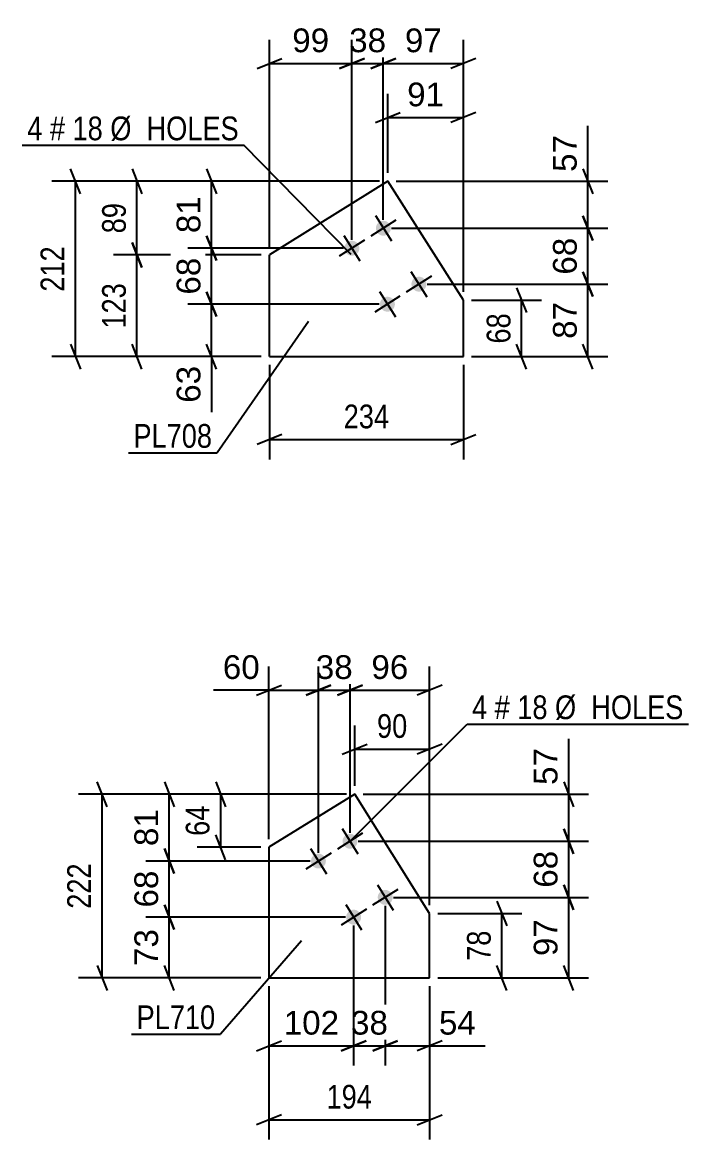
# Model space of a CAD drawing. Header units: millimetres. Extents: x 0 to 594, y 0 to 420.
# Drawn here: x 248.6 to 329, y 137.1 to 272 of the extents above; entities that cross this region are included whole.
import ezdxf

# ---------------------------------------------------------------- set-up
doc = ezdxf.new("R2010")
doc.units = ezdxf.units.MM
doc.styles.add('Arial', font='ARIAL.TTF', dxfattribs={"height": 0.2})
doc.styles.add('Arial Narrow', font='ARIALN.TTF', dxfattribs={"height": 0.2})

# ---------------------------------------------------------------- blocks, each defined once
blk = doc.blocks.new('Bolt-284936067-10442 - 10408')
at = {"linetype": 'Continuous'}
for points in [[(292.65, 246.37, -1), (291.68, 247.89, -1)], [(288.85, 243.96, -1), (287.88, 245.48, -1)], [(296.94, 239.62, -1), (295.97, 241.14, -1)], [(293.14, 237.2, -1), (292.17, 238.72, -1)]]:
    blk.add_hatch(color=1, dxfattribs=at).paths.add_polyline_path(points)
at = {"color": 1, "linetype": 'Continuous'}
for p, q in [((291.2, 248.65), (293.13, 245.61)), ((293.68, 248.09), (290.65, 246.16)), ((289.89, 245.68), (286.85, 243.75)), ((287.4, 246.24), (289.33, 243.2)), ((295.49, 241.9), (297.42, 238.86)), ((297.97, 241.34), (294.93, 239.41)), ((294.17, 238.93), (291.14, 237)), ((291.69, 239.48), (293.62, 236.44))]:
    blk.add_line(p, q, dxfattribs=at)
blk = doc.blocks.new('Part-284936067-10447 - 10408')
at = {"color": 2, "linetype": 'Continuous'}
for p, q in [((292.71, 252.8), (278.43, 243.9)), ((301.82, 238.45), (292.71, 252.8)), ((278.43, 231.63), (278.43, 243.9)), ((301.82, 231.63), (301.82, 238.45)), ((278.43, 231.63), (301.82, 231.63))]:
    blk.add_line(p, q, dxfattribs=at)
blk = doc.blocks.new('Bolt-284936067-10605 - 10599')
at = {"linetype": 'Continuous'}
for points in [[(288.62, 172.37, -1), (287.66, 173.89, -1)], [(284.81, 169.98, -1), (283.85, 171.5, -1)], [(292.87, 165.59, -1), (291.91, 167.12, -1)], [(289.06, 163.2, -1), (288.1, 164.73, -1)]]:
    blk.add_hatch(color=1, dxfattribs=at).paths.add_polyline_path(points)
at = {"color": 1, "linetype": 'Continuous'}
for p, q in [((289.66, 174.09), (286.62, 172.17)), ((287.18, 174.66), (289.1, 171.61)), ((285.85, 171.7), (282.8, 169.78)), ((283.37, 172.26), (285.29, 169.21)), ((293.92, 167.31), (290.87, 165.4)), ((291.44, 167.88), (293.35, 164.83)), ((290.11, 164.92), (287.06, 163.01)), ((287.62, 165.49), (289.54, 162.44))]:
    blk.add_line(p, q, dxfattribs=at)
blk = doc.blocks.new('Part-284936067-10610 - 10599')
at = {"color": 2, "linetype": 'Continuous'}
for p, q in [((288.71, 178.8), (278.36, 172.4)), ((297.75, 164.4), (288.71, 178.8)), ((278.36, 172.4), (278.36, 156.63)), ((297.75, 156.63), (297.75, 164.4)), ((278.36, 156.63), (297.75, 156.63))]:
    blk.add_line(p, q, dxfattribs=at)
blk = doc.blocks.new('StraightDimension-284936067-10548 - 10408')
at = {"color": 7, "linetype": 'Continuous'}
for p, q in [((308.25, 239.95), (309.45, 236.95)), ((302.82, 238.45), (311.25, 238.45)), ((308.85, 231.63), (308.85, 238.45)), ((309.45, 230.13), (308.25, 233.13)), ((302.82, 231.63), (311.25, 231.63))]:
    blk.add_line(p, q, dxfattribs=at)
at = {"color": 0}
blk.add_wipeout([(308.1, 237.47), (303.9, 237.47), (303.9, 232.61), (308.1, 232.61)], dxfattribs=at)
at = {"color": 3, "style": 'Arial Narrow'}
blk.add_text('68', height=2.863, rotation=90.0002, dxfattribs=at).set_placement((307.5, 233.21))
blk = doc.blocks.new('StraightDimension-284936067-10570 - 10408')
at = {"color": 7, "linetype": 'Continuous'}
for p, q in [((278.43, 230.63), (278.43, 219.23)), ((301.82, 230.63), (301.82, 219.23)), ((279.93, 222.23), (276.93, 221.03)), ((278.43, 221.63), (301.82, 221.63)), ((300.32, 221.03), (303.32, 222.23))]:
    blk.add_line(p, q, dxfattribs=at)
at = {"color": 0}
blk.add_wipeout([(293.47, 222.38), (293.47, 226.58), (286.78, 226.58), (286.78, 222.38)], dxfattribs=at)
at = {"color": 3, "style": 'Arial Narrow'}
blk.add_text('234', height=2.863, dxfattribs=at).set_placement((287.38, 222.98))
blk = doc.blocks.new('StraightDimension-284936067-10449 - 10408')
at = {"color": 7, "linetype": 'Continuous'}
for p, q in [((255.6, 251.3), (254.4, 254.3)), ((291.71, 252.8), (252.15, 252.8)), ((255, 231.63), (255, 252.8)), ((254.4, 233.13), (255.6, 230.13)), ((277.43, 231.63), (252.15, 231.63))]:
    blk.add_line(p, q, dxfattribs=at)
at = {"color": 0}
blk.add_wipeout([(254.25, 245.56), (250.05, 245.56), (250.05, 238.87), (254.25, 238.87)], dxfattribs=at)
at = {"color": 3, "style": 'Arial Narrow'}
blk.add_text('212', height=2.863, rotation=90.0002, dxfattribs=at).set_placement((253.65, 239.47))
blk = doc.blocks.new('StraightDimension-284936067-10563 - 10408')
at = {"color": 7, "linetype": 'Continuous'}
for p, q in [((261.83, 245.4), (263.03, 242.4)), ((277.43, 243.9), (259.58, 243.9)), ((262.43, 231.63), (262.43, 243.9)), ((263.03, 230.13), (261.83, 233.13)), ((277.43, 231.63), (259.58, 231.63))]:
    blk.add_line(p, q, dxfattribs=at)
at = {"color": 0}
blk.add_wipeout([(261.68, 241.11), (257.48, 241.11), (257.48, 234.42), (261.68, 234.42)], dxfattribs=at)
at = {"color": 3, "style": 'Arial Narrow'}
blk.add_text('123', height=2.863, rotation=90.0002, dxfattribs=at).set_placement((261.08, 235.02))
blk = doc.blocks.new('StraightDimension-284936067-10555 - 10408')
at = {"color": 7, "linetype": 'Continuous'}
for p, q in [((261.83, 254.3), (263.03, 251.3)), ((291.71, 252.8), (259.58, 252.8)), ((262.43, 243.9), (262.43, 252.8)), ((263.03, 242.4), (261.83, 245.4)), ((277.43, 243.9), (259.58, 243.9))]:
    blk.add_line(p, q, dxfattribs=at)
at = {"color": 0}
blk.add_wipeout([(261.68, 250.78), (257.48, 250.78), (257.48, 245.92), (261.68, 245.92)], dxfattribs=at)
at = {"color": 3, "style": 'Arial Narrow'}
blk.add_text('89', height=2.863, rotation=90.0002, dxfattribs=at).set_placement((261.08, 246.52))
blk = doc.blocks.new('StraightDimension-284936067-19871 - 10408')
at = {"color": 7, "linetype": 'Continuous'}
for p, q in [((292.16, 248.13), (292.16, 269.88)), ((301.82, 239.45), (301.82, 269.88)), ((290.66, 266.43), (293.66, 267.63)), ((303.32, 267.63), (300.32, 266.43)), ((292.16, 267.03), (301.82, 267.03))]:
    blk.add_line(p, q, dxfattribs=at)
at = {"color": 0}
blk.add_wipeout([(299.82, 267.78), (299.82, 271.98), (294.17, 271.98), (294.17, 267.78)], dxfattribs=at)
at = {"color": 3, "style": 'Arial'}
blk.add_text('97', height=2.865, dxfattribs=at).set_placement((294.77, 268.38))
blk = doc.blocks.new('StraightDimension-284936067-19872 - 10408')
at = {"color": 7, "linetype": 'Continuous'}
for p, q in [((288.37, 245.72), (288.37, 269.88)), ((292.16, 248.13), (292.16, 269.88)), ((286.87, 266.43), (289.87, 267.63)), ((293.66, 267.63), (290.66, 266.43)), ((288.37, 267.03), (292.16, 267.03))]:
    blk.add_line(p, q, dxfattribs=at)
at = {"color": 0}
blk.add_wipeout([(293.09, 267.78), (293.09, 271.98), (287.44, 271.98), (287.44, 267.78)], dxfattribs=at)
at = {"color": 3, "style": 'Arial'}
blk.add_text('38', height=2.865, dxfattribs=at).set_placement((288.04, 268.38))
blk = doc.blocks.new('StraightDimension-284936067-19873 - 10408')
at = {"color": 7, "linetype": 'Continuous'}
for p, q in [((278.43, 244.9), (278.43, 269.88)), ((288.37, 245.72), (288.37, 269.88)), ((276.93, 266.43), (279.93, 267.63)), ((289.87, 267.63), (286.87, 266.43)), ((278.43, 267.03), (288.37, 267.03))]:
    blk.add_line(p, q, dxfattribs=at)
at = {"color": 0}
blk.add_wipeout([(286.22, 267.78), (286.22, 271.98), (280.57, 271.98), (280.57, 267.78)], dxfattribs=at)
at = {"color": 3, "style": 'Arial'}
blk.add_text('99', height=2.865, dxfattribs=at).set_placement((281.17, 268.38))
blk = doc.blocks.new('StraightDimension-284936067-19902 - 10408')
at = {"color": 7, "linetype": 'Continuous'}
for p, q in [((292.71, 253.8), (292.71, 263.35)), ((301.82, 239.45), (301.82, 263.35)), ((291.21, 259.9), (294.21, 261.1)), ((292.71, 260.5), (301.82, 260.5)), ((303.32, 261.1), (300.32, 259.9))]:
    blk.add_line(p, q, dxfattribs=at)
at = {"color": 0}
blk.add_wipeout([(300.09, 261.25), (300.09, 265.45), (294.44, 265.45), (294.44, 261.25)], dxfattribs=at)
at = {"color": 3, "style": 'Arial'}
blk.add_text('91', height=2.865, dxfattribs=at).set_placement((295.04, 261.85))
blk = doc.blocks.new('StraightDimension-284936067-19913 - 10408')
at = {"color": 7, "linetype": 'Continuous'}
for p, q in [((316.85, 252.8), (316.85, 259.5)), ((316.85, 252.8), (316.85, 259.5)), ((316.25, 254.3), (317.45, 251.3)), ((293.71, 252.8), (319.25, 252.8)), ((316.85, 247.13), (316.85, 252.8)), ((317.45, 245.63), (316.25, 248.63)), ((293.16, 247.13), (319.25, 247.13))]:
    blk.add_line(p, q, dxfattribs=at)
at = {"color": 0}
blk.add_wipeout([(316.1, 258.98), (311.9, 258.98), (311.9, 253.33), (316.1, 253.33)], dxfattribs=at)
at = {"color": 3, "style": 'Arial'}
blk.add_text('57', height=2.865, rotation=90.0002, dxfattribs=at).set_placement((315.5, 253.93))
blk = doc.blocks.new('StraightDimension-284936067-19914 - 10408')
at = {"color": 7, "linetype": 'Continuous'}
for p, q in [((316.25, 248.63), (317.45, 245.63)), ((293.16, 247.13), (319.25, 247.13)), ((316.85, 240.38), (316.85, 247.13)), ((317.45, 238.88), (316.25, 241.88)), ((297.45, 240.38), (319.25, 240.38))]:
    blk.add_line(p, q, dxfattribs=at)
at = {"color": 0}
blk.add_wipeout([(316.1, 246.58), (311.9, 246.58), (311.9, 240.93), (316.1, 240.93)], dxfattribs=at)
at = {"color": 3, "style": 'Arial'}
blk.add_text('68', height=2.865, rotation=90.0002, dxfattribs=at).set_placement((315.5, 241.53))
blk = doc.blocks.new('StraightDimension-284936067-19915 - 10408')
at = {"color": 7, "linetype": 'Continuous'}
for p, q in [((316.25, 241.88), (317.45, 238.88)), ((297.45, 240.38), (319.25, 240.38)), ((316.85, 231.63), (316.85, 240.38)), ((317.45, 230.13), (316.25, 233.13)), ((302.82, 231.63), (319.25, 231.63))]:
    blk.add_line(p, q, dxfattribs=at)
at = {"color": 0}
blk.add_wipeout([(316.1, 238.83), (311.9, 238.83), (311.9, 233.18), (316.1, 233.18)], dxfattribs=at)
at = {"color": 3, "style": 'Arial'}
blk.add_text('87', height=2.865, rotation=90.0002, dxfattribs=at).set_placement((315.5, 233.78))
blk = doc.blocks.new('StraightDimension-284936067-19941 - 10408')
at = {"color": 7, "linetype": 'Continuous'}
for p, q in [((270.83, 254.3), (272.03, 251.3)), ((291.71, 252.8), (268.58, 252.8)), ((271.43, 244.72), (271.43, 252.8)), ((272.03, 243.22), (270.83, 246.22)), ((287.37, 244.72), (268.58, 244.72))]:
    blk.add_line(p, q, dxfattribs=at)
at = {"color": 0}
blk.add_wipeout([(270.68, 251.58), (266.48, 251.58), (266.48, 245.94), (270.68, 245.94)], dxfattribs=at)
at = {"color": 3, "style": 'Arial'}
blk.add_text('81', height=2.865, rotation=90.0002, dxfattribs=at).set_placement((270.08, 246.54))
blk = doc.blocks.new('StraightDimension-284936067-19942 - 10408')
at = {"color": 7, "linetype": 'Continuous'}
for p, q in [((270.83, 246.22), (272.03, 243.22)), ((287.37, 244.72), (268.58, 244.72)), ((271.43, 237.96), (271.43, 244.72)), ((272.03, 236.46), (270.83, 239.46)), ((291.65, 237.96), (268.58, 237.96))]:
    blk.add_line(p, q, dxfattribs=at)
at = {"color": 0}
blk.add_wipeout([(270.68, 244.16), (266.48, 244.16), (266.48, 238.52), (270.68, 238.52)], dxfattribs=at)
at = {"color": 3, "style": 'Arial'}
blk.add_text('68', height=2.865, rotation=90.0002, dxfattribs=at).set_placement((270.08, 239.12))
blk = doc.blocks.new('StraightDimension-284936067-19943 - 10408')
at = {"color": 7, "linetype": 'Continuous'}
for p, q in [((270.83, 239.46), (272.03, 236.46)), ((291.65, 237.96), (268.58, 237.96)), ((271.43, 231.63), (271.43, 237.96)), ((272.03, 230.13), (270.83, 233.13)), ((277.43, 231.63), (268.58, 231.63)), ((271.43, 231.63), (271.43, 224.93)), ((271.43, 231.63), (271.43, 224.93))]:
    blk.add_line(p, q, dxfattribs=at)
at = {"color": 0}
blk.add_wipeout([(270.68, 231.1), (266.48, 231.1), (266.48, 225.46), (270.68, 225.46)], dxfattribs=at)
at = {"color": 3, "style": 'Arial'}
blk.add_text('63', height=2.865, rotation=90.0002, dxfattribs=at).set_placement((270.08, 226.06))
blk = doc.blocks.new('StraightDimension-284936067-10638 - 10599')
at = {"color": 7, "linetype": 'Continuous'}
for p, q in [((271.93, 180.3), (273.13, 177.3)), ((287.71, 178.8), (269.68, 178.8)), ((272.53, 172.4), (272.53, 178.8)), ((273.13, 170.9), (271.93, 173.9)), ((277.36, 172.4), (269.68, 172.4))]:
    blk.add_line(p, q, dxfattribs=at)
at = {"color": 0}
blk.add_wipeout([(271.78, 178.03), (267.58, 178.03), (267.58, 173.18), (271.78, 173.18)], dxfattribs=at)
at = {"color": 3, "style": 'Arial Narrow'}
blk.add_text('64', height=2.863, rotation=90.0002, dxfattribs=at).set_placement((271.18, 173.78))
blk = doc.blocks.new('StraightDimension-284936067-10633 - 10599')
at = {"color": 7, "linetype": 'Continuous'}
for p, q in [((278.36, 155.63), (278.36, 137.11)), ((297.75, 155.63), (297.75, 137.11)), ((279.86, 140.11), (276.86, 138.91)), ((278.36, 139.51), (297.75, 139.51)), ((296.25, 138.91), (299.25, 140.11))]:
    blk.add_line(p, q, dxfattribs=at)
at = {"color": 0}
blk.add_wipeout([(291.4, 140.26), (291.4, 144.46), (284.71, 144.46), (284.71, 140.26)], dxfattribs=at)
at = {"color": 3, "style": 'Arial Narrow'}
blk.add_text('194', height=2.863, dxfattribs=at).set_placement((285.31, 140.86))
blk = doc.blocks.new('StraightDimension-284936067-19988 - 10599')
at = {"color": 7, "linetype": 'Continuous'}
for p, q in [((292.39, 165.35), (292.39, 146.04)), ((297.75, 155.63), (297.75, 146.04)), ((290.89, 147.84), (293.89, 149.04)), ((292.39, 148.44), (297.75, 148.44)), ((299.25, 149.04), (296.25, 147.84)), ((297.75, 148.44), (304.45, 148.44)), ((297.75, 148.44), (304.45, 148.44))]:
    blk.add_line(p, q, dxfattribs=at)
at = {"color": 0}
blk.add_wipeout([(303.92, 149.19), (303.92, 153.39), (298.27, 153.39), (298.27, 149.19)], dxfattribs=at)
at = {"color": 3, "style": 'Arial'}
blk.add_text('54', height=2.865, dxfattribs=at).set_placement((298.87, 149.79))
blk = doc.blocks.new('StraightDimension-284936067-10612 - 10599')
at = {"color": 7, "linetype": 'Continuous'}
for p, q in [((288.71, 179.8), (288.71, 187.11)), ((297.75, 165.4), (297.75, 187.11)), ((287.21, 183.66), (290.21, 184.86)), ((299.25, 184.86), (296.25, 183.66)), ((288.71, 184.26), (297.75, 184.26))]:
    blk.add_line(p, q, dxfattribs=at)
at = {"color": 0}
blk.add_wipeout([(295.66, 185.01), (295.66, 189.21), (290.8, 189.21), (290.8, 185.01)], dxfattribs=at)
at = {"color": 3, "style": 'Arial Narrow'}
blk.add_text('90', height=2.863, dxfattribs=at).set_placement((291.4, 185.61))
blk = doc.blocks.new('StraightDimension-284936067-10647 - 10599')
at = {"color": 7, "linetype": 'Continuous'}
for p, q in [((305.87, 165.9), (307.07, 162.9)), ((298.75, 164.4), (308.87, 164.4)), ((306.47, 156.63), (306.47, 164.4)), ((307.07, 155.13), (305.87, 158.13)), ((298.75, 156.63), (308.87, 156.63))]:
    blk.add_line(p, q, dxfattribs=at)
at = {"color": 0}
blk.add_wipeout([(305.72, 162.95), (301.52, 162.95), (301.52, 158.09), (305.72, 158.09)], dxfattribs=at)
at = {"color": 3, "style": 'Arial Narrow'}
blk.add_text('78', height=2.863, rotation=90.0002, dxfattribs=at).set_placement((305.12, 158.69))
blk = doc.blocks.new('StraightDimension-284936067-10752 - 10599')
at = {"color": 7, "linetype": 'Continuous'}
for p, q in [((258.82, 177.3), (257.62, 180.3)), ((287.71, 178.8), (255.37, 178.8)), ((258.22, 156.63), (258.22, 178.8)), ((257.62, 158.13), (258.82, 155.13)), ((277.36, 156.63), (255.37, 156.63))]:
    blk.add_line(p, q, dxfattribs=at)
at = {"color": 0}
blk.add_wipeout([(257.47, 171.06), (253.27, 171.06), (253.27, 164.38), (257.47, 164.38)], dxfattribs=at)
at = {"color": 3, "style": 'Arial Narrow'}
blk.add_text('222', height=2.863, rotation=90.0002, dxfattribs=at).set_placement((256.87, 164.98))
blk = doc.blocks.new('StraightDimension-284936067-19965 - 10599')
at = {"color": 7, "linetype": 'Continuous'}
for p, q in [((265.73, 180.3), (266.93, 177.3)), ((287.71, 178.8), (263.48, 178.8)), ((266.33, 170.74), (266.33, 178.8)), ((266.93, 169.24), (265.73, 172.24)), ((283.33, 170.74), (263.48, 170.74))]:
    blk.add_line(p, q, dxfattribs=at)
at = {"color": 0}
blk.add_wipeout([(265.58, 177.59), (261.38, 177.59), (261.38, 171.95), (265.58, 171.95)], dxfattribs=at)
at = {"color": 3, "style": 'Arial'}
blk.add_text('81', height=2.865, rotation=90.0002, dxfattribs=at).set_placement((264.98, 172.55))
blk = doc.blocks.new('StraightDimension-284936067-19966 - 10599')
at = {"color": 7, "linetype": 'Continuous'}
for p, q in [((265.73, 172.24), (266.93, 169.24)), ((283.33, 170.74), (263.48, 170.74)), ((266.33, 163.96), (266.33, 170.74)), ((266.93, 162.46), (265.73, 165.46)), ((287.58, 163.96), (263.48, 163.96))]:
    blk.add_line(p, q, dxfattribs=at)
at = {"color": 0}
blk.add_wipeout([(265.58, 170.17), (261.38, 170.17), (261.38, 164.53), (265.58, 164.53)], dxfattribs=at)
at = {"color": 3, "style": 'Arial'}
blk.add_text('68', height=2.865, rotation=90.0002, dxfattribs=at).set_placement((264.98, 165.13))
blk = doc.blocks.new('StraightDimension-284936067-20026 - 10599')
at = {"color": 7, "linetype": 'Continuous'}
for p, q in [((313.93, 167.85), (315.13, 164.85)), ((293.39, 166.35), (316.93, 166.35)), ((314.53, 156.63), (314.53, 166.35)), ((315.13, 155.13), (313.93, 158.13)), ((298.75, 156.63), (316.93, 156.63))]:
    blk.add_line(p, q, dxfattribs=at)
at = {"color": 0}
blk.add_wipeout([(313.78, 164.32), (309.58, 164.32), (309.58, 158.67), (313.78, 158.67)], dxfattribs=at)
at = {"color": 3, "style": 'Arial'}
blk.add_text('97', height=2.865, rotation=90.0002, dxfattribs=at).set_placement((313.18, 159.27))
blk = doc.blocks.new('StraightDimension-284936067-19967 - 10599')
at = {"color": 7, "linetype": 'Continuous'}
for p, q in [((265.73, 165.46), (266.93, 162.46)), ((287.58, 163.96), (263.48, 163.96)), ((266.33, 156.63), (266.33, 163.96)), ((266.93, 155.13), (265.73, 158.13)), ((277.36, 156.63), (263.48, 156.63))]:
    blk.add_line(p, q, dxfattribs=at)
at = {"color": 0}
blk.add_wipeout([(265.58, 163.12), (261.38, 163.12), (261.38, 157.47), (265.58, 157.47)], dxfattribs=at)
at = {"color": 3, "style": 'Arial'}
blk.add_text('73', height=2.865, rotation=90.0002, dxfattribs=at).set_placement((264.98, 158.07))
blk = doc.blocks.new('StraightDimension-284936067-19989 - 10599')
at = {"color": 7, "linetype": 'Continuous'}
for p, q in [((292.39, 165.35), (292.39, 146.04)), ((288.58, 162.96), (288.58, 146.04)), ((287.08, 147.84), (290.08, 149.04)), ((288.58, 148.44), (292.39, 148.44)), ((293.89, 149.04), (290.89, 147.84))]:
    blk.add_line(p, q, dxfattribs=at)
at = {"color": 0}
blk.add_wipeout([(293.31, 149.19), (293.31, 153.39), (287.66, 153.39), (287.66, 149.19)], dxfattribs=at)
at = {"color": 3, "style": 'Arial'}
blk.add_text('38', height=2.865, dxfattribs=at).set_placement((288.26, 149.79))
blk = doc.blocks.new('StraightDimension-284936067-19990 - 10599')
at = {"color": 7, "linetype": 'Continuous'}
for p, q in [((288.58, 162.96), (288.58, 146.04)), ((278.36, 155.63), (278.36, 146.04)), ((276.86, 147.84), (279.86, 149.04)), ((278.36, 148.44), (288.58, 148.44)), ((290.08, 149.04), (287.08, 147.84))]:
    blk.add_line(p, q, dxfattribs=at)
at = {"color": 0}
blk.add_wipeout([(287.41, 149.19), (287.41, 153.39), (279.54, 153.39), (279.54, 149.19)], dxfattribs=at)
at = {"color": 3, "style": 'Arial'}
blk.add_text('102', height=2.865, dxfattribs=at).set_placement((280.14, 149.79))
blk = doc.blocks.new('StraightDimension-284936067-20024 - 10599')
at = {"color": 7, "linetype": 'Continuous'}
for p, q in [((314.53, 178.8), (314.53, 185.5)), ((314.53, 178.8), (314.53, 185.5)), ((313.93, 180.3), (315.13, 177.3)), ((289.71, 178.8), (316.93, 178.8)), ((314.53, 173.13), (314.53, 178.8)), ((315.13, 171.63), (313.93, 174.63)), ((289.14, 173.13), (316.93, 173.13))]:
    blk.add_line(p, q, dxfattribs=at)
at = {"color": 0}
blk.add_wipeout([(313.78, 184.98), (309.58, 184.98), (309.58, 179.33), (313.78, 179.33)], dxfattribs=at)
at = {"color": 3, "style": 'Arial'}
blk.add_text('57', height=2.865, rotation=90.0002, dxfattribs=at).set_placement((313.18, 179.93))
blk = doc.blocks.new('StraightDimension-284936067-20025 - 10599')
at = {"color": 7, "linetype": 'Continuous'}
for p, q in [((313.93, 174.63), (315.13, 171.63)), ((289.14, 173.13), (316.93, 173.13)), ((314.53, 166.35), (314.53, 173.13)), ((315.13, 164.85), (313.93, 167.85)), ((293.39, 166.35), (316.93, 166.35))]:
    blk.add_line(p, q, dxfattribs=at)
at = {"color": 0}
blk.add_wipeout([(313.78, 172.57), (309.58, 172.57), (309.58, 166.92), (313.78, 166.92)], dxfattribs=at)
at = {"color": 3, "style": 'Arial'}
blk.add_text('68', height=2.865, rotation=90.0002, dxfattribs=at).set_placement((313.18, 167.52))
blk = doc.blocks.new('StraightDimension-284936067-20058 - 10599')
at = {"color": 7, "linetype": 'Continuous'}
for p, q in [((288.14, 174.13), (288.14, 194.22)), ((297.75, 165.4), (297.75, 194.22)), ((286.64, 190.77), (289.64, 191.97)), ((299.25, 191.97), (296.25, 190.77)), ((288.14, 191.37), (297.75, 191.37))]:
    blk.add_line(p, q, dxfattribs=at)
at = {"color": 0}
blk.add_wipeout([(295.77, 192.12), (295.77, 196.32), (290.12, 196.32), (290.12, 192.12)], dxfattribs=at)
at = {"color": 3, "style": 'Arial'}
blk.add_text('96', height=2.865, dxfattribs=at).set_placement((290.72, 192.72))
blk = doc.blocks.new('StraightDimension-284936067-20059 - 10599')
at = {"color": 7, "linetype": 'Continuous'}
for p, q in [((284.33, 171.74), (284.33, 194.22)), ((288.14, 174.13), (288.14, 194.22)), ((282.83, 190.77), (285.83, 191.97)), ((289.64, 191.97), (286.64, 190.77)), ((284.33, 191.37), (288.14, 191.37))]:
    blk.add_line(p, q, dxfattribs=at)
at = {"color": 0}
blk.add_wipeout([(289.06, 192.12), (289.06, 196.32), (283.41, 196.32), (283.41, 192.12)], dxfattribs=at)
at = {"color": 3, "style": 'Arial'}
blk.add_text('38', height=2.865, dxfattribs=at).set_placement((284.01, 192.72))
blk = doc.blocks.new('StraightDimension-284936067-20060 - 10599')
at = {"color": 7, "linetype": 'Continuous'}
for p, q in [((278.36, 173.4), (278.36, 194.22)), ((284.33, 171.74), (284.33, 194.22)), ((276.86, 190.77), (279.86, 191.97)), ((285.83, 191.97), (282.83, 190.77)), ((278.36, 191.37), (271.66, 191.37)), ((278.36, 191.37), (271.66, 191.37)), ((278.36, 191.37), (284.33, 191.37))]:
    blk.add_line(p, q, dxfattribs=at)
at = {"color": 0}
blk.add_wipeout([(277.84, 192.12), (277.84, 196.32), (272.19, 196.32), (272.19, 192.12)], dxfattribs=at)
at = {"color": 3, "style": 'Arial'}
blk.add_text('60', height=2.865, dxfattribs=at).set_placement((272.79, 192.72))
blk = doc.blocks.new('Mark-284936067-10443 - 10408')
at = {"color": 0}
blk.add_wipeout([(271.51, 220.63), (271.51, 223.63), (262, 223.63), (262, 220.63)], dxfattribs=at)
blk.add_wipeout([(271.51, 220.63), (271.51, 223.63), (262, 223.63), (262, 220.63)], dxfattribs=at)
at = {"color": 30, "linetype": 'Continuous'}
for p in [(283.13, 235.89), (261.4, 220.03)]:
    blk.add_line(p, (272.11, 220.03), dxfattribs=at)
at = {"color": 3, "style": 'Arial Narrow'}
blk.add_text('PL708', height=2.863, dxfattribs=at).set_placement((262, 220.63))
blk = doc.blocks.new('Mark-284936067-10438 - 10408')
at = {"color": 0}
for points in [[(251.02, 257.75), (251.02, 260.75), (249.19, 260.75), (249.19, 257.75)], [(253.75, 257.75), (253.75, 260.75), (251.92, 260.75), (251.92, 257.75)], [(258.31, 257.75), (258.31, 260.75), (254.65, 260.75), (254.65, 257.75)], [(274.73, 257.75), (274.73, 260.75), (259.21, 260.75), (259.21, 257.75)]]:
    blk.add_wipeout(points, dxfattribs=at)
for points in [[(251.02, 257.75), (251.02, 260.75), (249.19, 260.75), (249.19, 257.75)], [(253.75, 257.75), (253.75, 260.75), (251.92, 260.75), (251.92, 257.75)], [(258.31, 257.75), (258.31, 260.75), (254.65, 260.75), (254.65, 257.75)], [(274.73, 257.75), (274.73, 260.75), (259.21, 260.75), (259.21, 257.75)]]:
    blk.add_wipeout(points, dxfattribs=at)
at = {"color": 7, "linetype": 'Continuous'}
for p in [(248.59, 257.15), (288.27, 243.95)]:
    blk.add_line(p, (275.33, 257.15), dxfattribs=at)
at = {"color": 3, "style": 'Arial Narrow'}
for s, height, p in [('4', 2.86, (249.19, 257.75)), ('#', 2.86, (251.92, 257.75)), ('18', 2.863, (254.65, 257.75)), ('Ø  HOLES', 2.863, (259.21, 257.75))]:
    blk.add_text(s, height=height, dxfattribs=at).set_placement(p)
blk = doc.blocks.new('Mark-284936067-10606 - 10599')
at = {"color": 0}
blk.add_wipeout([(271.89, 150.45), (271.89, 153.45), (262.38, 153.45), (262.38, 150.45)], dxfattribs=at)
blk.add_wipeout([(271.89, 150.45), (271.89, 153.45), (262.38, 153.45), (262.38, 150.45)], dxfattribs=at)
at = {"color": 30, "linetype": 'Continuous'}
for p in [(282.27, 161.1), (261.78, 149.85)]:
    blk.add_line(p, (272.49, 149.85), dxfattribs=at)
at = {"color": 3, "style": 'Arial Narrow'}
blk.add_text('PL710', height=2.863, dxfattribs=at).set_placement((262.38, 150.45))
blk = doc.blocks.new('Mark-284936067-10601 - 10599')
at = {"color": 0}
for points in [[(304.7, 187.87), (304.7, 190.87), (302.87, 190.87), (302.87, 187.87)], [(307.43, 187.87), (307.43, 190.87), (305.6, 190.87), (305.6, 187.87)], [(311.98, 187.87), (311.98, 190.87), (308.33, 190.87), (308.33, 187.87)], [(328.41, 187.87), (328.41, 190.87), (312.88, 190.87), (312.88, 187.87)]]:
    blk.add_wipeout(points, dxfattribs=at)
for points in [[(304.7, 187.87), (304.7, 190.87), (302.87, 190.87), (302.87, 187.87)], [(307.43, 187.87), (307.43, 190.87), (305.6, 190.87), (305.6, 187.87)], [(311.98, 187.87), (311.98, 190.87), (308.33, 190.87), (308.33, 187.87)], [(328.41, 187.87), (328.41, 190.87), (312.88, 190.87), (312.88, 187.87)]]:
    blk.add_wipeout(points, dxfattribs=at)
at = {"color": 7, "linetype": 'Continuous'}
for p, q in [((288.14, 173.13), (302.27, 187.27)), ((302.27, 187.27), (329.01, 187.27))]:
    blk.add_line(p, q, dxfattribs=at)
at = {"color": 3, "style": 'Arial Narrow'}
for s, height, p in [('4', 2.86, (302.87, 187.87)), ('#', 2.86, (305.6, 187.87)), ('18', 2.863, (308.33, 187.87)), ('Ø  HOLES', 2.863, (312.88, 187.87))]:
    blk.add_text(s, height=height, dxfattribs=at).set_placement(p)

msp = doc.modelspace()

# ---------------------------------------------------------------- block references
for name in ['Part-284936067-10447 - 10408', 'Bolt-284936067-10442 - 10408', 'StraightDimension-284936067-10548 - 10408', 'Part-284936067-10610 - 10599', 'Bolt-284936067-10605 - 10599', 'StraightDimension-284936067-10633 - 10599']:
    msp.add_blockref(name, (0, 0))

# ---------------------------------------------------------------- next in the draw order: block references
for name in ['StraightDimension-284936067-10570 - 10408', 'StraightDimension-284936067-10638 - 10599', 'StraightDimension-284936067-19988 - 10599']:
    msp.add_blockref(name, (0, 0))

# ---------------------------------------------------------------- next in the draw order: block references
for name in ['StraightDimension-284936067-10449 - 10408', 'StraightDimension-284936067-10612 - 10599']:
    msp.add_blockref(name, (0, 0))

# ---------------------------------------------------------------- next in the draw order: block references
for name in ['StraightDimension-284936067-10563 - 10408', 'StraightDimension-284936067-20024 - 10599', 'StraightDimension-284936067-10752 - 10599', 'StraightDimension-284936067-10647 - 10599']:
    msp.add_blockref(name, (0, 0))

# ---------------------------------------------------------------- next in the draw order: block references
for name in ['StraightDimension-284936067-10555 - 10408', 'StraightDimension-284936067-19965 - 10599', 'StraightDimension-284936067-20026 - 10599']:
    msp.add_blockref(name, (0, 0))

# ---------------------------------------------------------------- next in the draw order: block references
for name in ['StraightDimension-284936067-19871 - 10408', 'StraightDimension-284936067-19966 - 10599']:
    msp.add_blockref(name, (0, 0))

# ---------------------------------------------------------------- next in the draw order: block references
for name in ['StraightDimension-284936067-19872 - 10408', 'StraightDimension-284936067-19967 - 10599']:
    msp.add_blockref(name, (0, 0))

# ---------------------------------------------------------------- next in the draw order: block references
for name in ['StraightDimension-284936067-19873 - 10408', 'StraightDimension-284936067-19902 - 10408', 'StraightDimension-284936067-19989 - 10599']:
    msp.add_blockref(name, (0, 0))

# ---------------------------------------------------------------- next in the draw order: block references
for name in ['StraightDimension-284936067-19913 - 10408', 'StraightDimension-284936067-19941 - 10408', 'StraightDimension-284936067-20025 - 10599', 'StraightDimension-284936067-19990 - 10599']:
    msp.add_blockref(name, (0, 0))

# ---------------------------------------------------------------- next in the draw order: block references
for name in ['StraightDimension-284936067-19914 - 10408', 'StraightDimension-284936067-19942 - 10408', 'StraightDimension-284936067-20058 - 10599', 'Mark-284936067-10606 - 10599']:
    msp.add_blockref(name, (0, 0))

# ---------------------------------------------------------------- next in the draw order: block references
for name in ['Mark-284936067-10438 - 10408', 'StraightDimension-284936067-19915 - 10408', 'StraightDimension-284936067-19943 - 10408', 'StraightDimension-284936067-20059 - 10599']:
    msp.add_blockref(name, (0, 0))

# ---------------------------------------------------------------- next in the draw order: block references
for name in ['Mark-284936067-10443 - 10408', 'StraightDimension-284936067-20060 - 10599', 'Mark-284936067-10601 - 10599']:
    msp.add_blockref(name, (0, 0))

doc.saveas('drawing.dxf')
